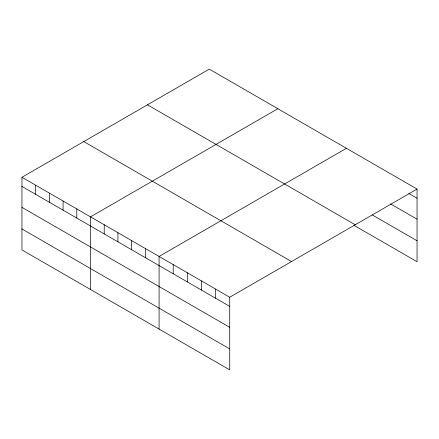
<?xml version="1.0" encoding="UTF-8"?>
<svg xmlns="http://www.w3.org/2000/svg" width="439" height="439" viewBox="0 0 439 439"><rect width="100%" height="100%" fill="white"/><g stroke="black" fill="none" stroke-linecap="round" stroke-linejoin="round"><path stroke-width="0.66" d="M21.95 177.279L229.723 297.236L229.723 369.874L21.95 249.917L21.95 177.279L209.277 69.126L417.05 189.083L417.05 261.721L354.059 225.355M277.843 108.713L90.516 216.866L90.516 289.504M346.409 148.3L159.083 256.447L159.083 329.091M229.723 297.236L417.05 189.083M408.808 193.467L417.05 198.225M390.556 203.888L417.05 219.182M372.31 214.94L417.05 240.77M147.46 104.817L355.233 224.773M83.767 141.588L291.54 261.545M21.95 186.421L229.723 306.378M21.95 207.373L229.723 327.329M21.95 228.96L229.723 348.923M215.593 289.076L215.593 298.224M201.468 280.922L201.468 290.064M187.338 272.762L187.338 281.909M173.207 264.607L173.207 273.749M145.369 248.534L145.369 257.677M131.656 240.616L131.656 249.758M117.943 232.697L117.943 241.84M104.23 224.779L104.23 233.927M76.803 208.948L76.803 218.09M63.09 201.029L63.09 210.171M49.377 193.111L49.377 202.253M35.663 185.192L35.663 194.34"/></g></svg>
